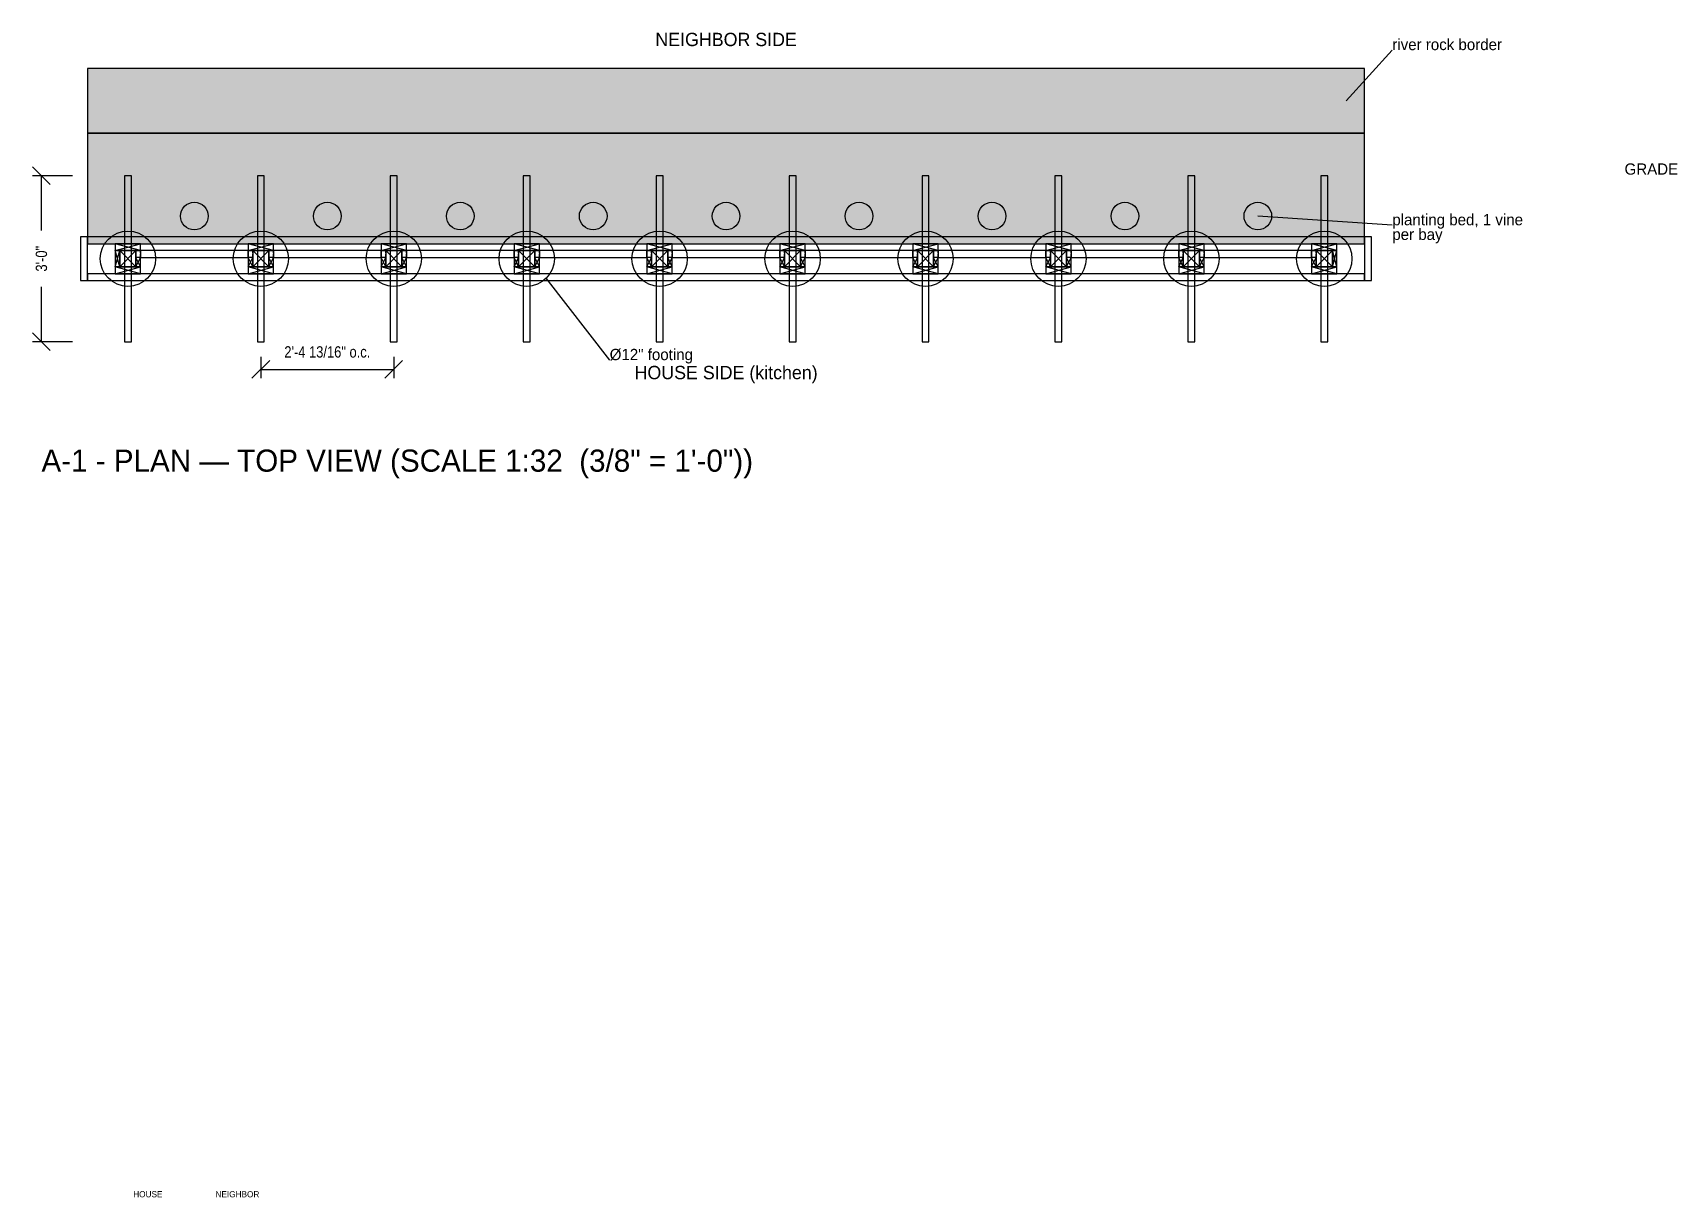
# Model space of a CAD drawing. Header units: inches. Extents: x -2 to 865, y -543 to 182.
# Drawn here: x -1.9 to 351.8, y -176.6 to 76 of the extents above; entities that cross this region are included whole.
import ezdxf
from ezdxf.enums import TextEntityAlignment as Align

# ---------------------------------------------------------------- set-up
doc = ezdxf.new("R2010")
doc.units = ezdxf.units.IN
doc.linetypes.add('DASHED', pattern=[1.524, 1.27, -0.254])
for name, color, linetype in [('BRITA', 8, 'Continuous'), ('CONTORNO', 7, 'Continuous'), ('CORTE', 8, 'Continuous'), ('COTA', 1, 'Continuous'), ('MADEIRA_CEDRO', 30, 'Continuous'), ('MADEIRA_PT', 52, 'Continuous'), ('SOLO', 34, 'Continuous'), ('TEXTO', 7, 'Continuous'), ('TITULO', 7, 'Continuous')]:
    doc.layers.add(name, color=color, linetype=linetype)
doc.styles.add('OpenSansCondensed-Light', font='OpenSansCondensed-Light.ttf')
doc.dimstyles.get("Standard").update_dxf_attribs({"dimtxt": 2.5, "dimasz": 2.5, "dimexe": 1.25, "dimexo": 0.625, "dimtad": 1, "dimcen": 2.5, "dimazin": 3, "dimtfac": 1, "dimtmove": 0, "dimatfit": 3})

# ---------------------------------------------------------------- blocks, each defined once
blk = doc.blocks.new('_OBLIQUE')
at = {"color": 0, "linetype": 'BYBLOCK'}
blk.add_line((-0.5, -0.5), (0.5, 0.5), dxfattribs=at)
blk = doc.blocks.new('*D1')
for p, q in [((6.72, 45), (-1.92, 45)), ((0, 33.11), (0, 45)), ((0, 9), (0, 20.89)), ((6.72, 9), (-1.92, 9))]:
    blk.add_line(p, q)
at = {"layer": 'Defpoints'}
for p in [(8, 45), (0, 9), (8, 9)]:
    blk.add_point(p, dxfattribs=at)
at = {"layer": 'COTA', "xscale": 3.84, "yscale": 3.84, "rotation": 90}
for p in [(0, 45), (0, 9)]:
    blk.add_blockref('_OBLIQUE', p, dxfattribs=at)
at = {"layer": 'COTA', "insert": (0, 27), "char_height": 2.444, "attachment_point": 5, "rotation": 90, "style": 'OpenSansCondensed-Light'}
blk.add_mtext('3\'-0"', dxfattribs=at)

msp = doc.modelspace()

# ---------------------------------------------------------------- hatches: boundary and pattern name
at = {"layer": 'BRITA'}
h = msp.add_hatch(dxfattribs=at)
h.set_pattern_fill('GRAVEL', scale=0.5)
h.paths.add_polyline_path([(10, 54.25), (287, 54.25), (287, 68.25), (10, 68.25)])
at = {"layer": 'SOLO'}
h = msp.add_hatch(dxfattribs=at)
h.set_pattern_fill('EARTH', scale=0.5)
h.paths.add_polyline_path([(10, 30.25), (287, 30.25), (287, 54.25), (10, 54.25)])

# ---------------------------------------------------------------- linework, layer by layer
at = {"layer": 'BRITA'}
msp.add_lwpolyline([(10, 54.25), (287, 54.25), (287, 68.25), (10, 68.25)], close=True, dxfattribs=at)
at = {"layer": 'CONTORNO', "linetype": 'DASHED'}
for points in [[(20.5, 25.25), (21.5, 25.25), (21.5, 28.75), (20.5, 28.75)], [(44.833, 25.25), (45.833, 25.25), (45.833, 28.75), (44.833, 28.75)], [(49.333, 25.25), (50.333, 25.25), (50.333, 28.75), (49.333, 28.75)], [(73.667, 25.25), (74.667, 25.25), (74.667, 28.75), (73.667, 28.75)], [(78.167, 25.25), (79.167, 25.25), (79.167, 28.75), (78.167, 28.75)], [(102.5, 25.25), (103.5, 25.25), (103.5, 28.75), (102.5, 28.75)], [(107, 25.25), (108, 25.25), (108, 28.75), (107, 28.75)], [(131.333, 25.25), (132.333, 25.25), (132.333, 28.75), (131.333, 28.75)], [(135.833, 25.25), (136.833, 25.25), (136.833, 28.75), (135.833, 28.75)], [(160.167, 25.25), (161.167, 25.25), (161.167, 28.75), (160.167, 28.75)], [(164.667, 25.25), (165.667, 25.25), (165.667, 28.75), (164.667, 28.75)], [(189, 25.25), (190, 25.25), (190, 28.75), (189, 28.75)], [(193.5, 25.25), (194.5, 25.25), (194.5, 28.75), (193.5, 28.75)], [(217.833, 25.25), (218.833, 25.25), (218.833, 28.75), (217.833, 28.75)], [(222.333, 25.25), (223.333, 25.25), (223.333, 28.75), (222.333, 28.75)], [(246.667, 25.25), (247.667, 25.25), (247.667, 28.75), (246.667, 28.75)], [(251.167, 25.25), (252.167, 25.25), (252.167, 28.75), (251.167, 28.75)], [(275.5, 25.25), (276.5, 25.25), (276.5, 28.75), (275.5, 28.75)]]:
    msp.add_lwpolyline(points, close=True, dxfattribs=at)
at = {"layer": 'CONTORNO'}
for centre, radius in [((33.167, 36.25), 3), ((62, 36.25), 3), ((90.833, 36.25), 3), ((119.667, 36.25), 3), ((148.5, 36.25), 3), ((177.333, 36.25), 3), ((206.167, 36.25), 3), ((235, 36.25), 3), ((263.833, 36.25), 3), ((18.75, 27), 6), ((47.583, 27), 6), ((76.417, 27), 6), ((105.25, 27), 6), ((134.083, 27), 6), ((162.917, 27), 6), ((191.75, 27), 6), ((220.583, 27), 6), ((249.417, 27), 6), ((278.25, 27), 6)]:
    msp.add_circle(centre, radius, dxfattribs=at)
at = {"layer": 'CORTE'}
for points in [[(16, 28.75), (21.5, 30.25)], [(21.5, 28.75), (16, 30.25)], [(16, 25.25), (17, 28.75)], [(17, 25.25), (16, 28.75)], [(17, 25.25), (20.5, 28.75)], [(20.5, 25.25), (17, 28.75)], [(44.833, 28.75), (50.333, 30.25)], [(50.333, 28.75), (44.833, 30.25)], [(45.833, 25.25), (49.333, 28.75)], [(49.333, 25.25), (45.833, 28.75)], [(73.667, 28.75), (79.167, 30.25)], [(79.167, 28.75), (73.667, 30.25)], [(74.667, 25.25), (78.167, 28.75)], [(78.167, 25.25), (74.667, 28.75)], [(102.5, 28.75), (108, 30.25)], [(108, 28.75), (102.5, 30.25)], [(103.5, 25.25), (107, 28.75)], [(107, 25.25), (103.5, 28.75)], [(131.333, 28.75), (136.833, 30.25)], [(136.833, 28.75), (131.333, 30.25)], [(132.333, 25.25), (135.833, 28.75)], [(135.833, 25.25), (132.333, 28.75)], [(160.167, 28.75), (165.667, 30.25)], [(165.667, 28.75), (160.167, 30.25)], [(161.167, 25.25), (164.667, 28.75)], [(164.667, 25.25), (161.167, 28.75)], [(189, 28.75), (194.5, 30.25)], [(194.5, 28.75), (189, 30.25)], [(190, 25.25), (193.5, 28.75)], [(193.5, 25.25), (190, 28.75)], [(217.833, 28.75), (223.333, 30.25)], [(223.333, 28.75), (217.833, 30.25)], [(218.833, 25.25), (222.333, 28.75)], [(222.333, 25.25), (218.833, 28.75)], [(246.667, 28.75), (252.167, 30.25)], [(252.167, 28.75), (246.667, 30.25)], [(247.667, 25.25), (251.167, 28.75)], [(251.167, 25.25), (247.667, 28.75)], [(275.5, 28.75), (281, 30.25)], [(281, 28.75), (275.5, 30.25)], [(276.5, 25.25), (280, 28.75)], [(280, 25.25), (276.5, 28.75)], [(280, 25.25), (281, 28.75)], [(281, 25.25), (280, 28.75)], [(16, 23.75), (21.5, 25.25)], [(21.5, 23.75), (16, 25.25)], [(20.5, 25.25), (21.5, 27.25)], [(21.5, 25.25), (20.5, 27.25)], [(44.833, 25.25), (45.833, 27.25)], [(45.833, 25.25), (44.833, 27.25)], [(44.833, 23.75), (50.333, 25.25)], [(50.333, 23.75), (44.833, 25.25)], [(49.333, 25.25), (50.333, 27.25)], [(50.333, 25.25), (49.333, 27.25)], [(73.667, 25.25), (74.667, 27.25)], [(74.667, 25.25), (73.667, 27.25)], [(73.667, 23.75), (79.167, 25.25)], [(79.167, 23.75), (73.667, 25.25)], [(78.167, 25.25), (79.167, 27.25)], [(79.167, 25.25), (78.167, 27.25)], [(102.5, 25.25), (103.5, 27.25)], [(103.5, 25.25), (102.5, 27.25)], [(102.5, 23.75), (108, 25.25)], [(108, 23.75), (102.5, 25.25)], [(107, 25.25), (108, 27.25)], [(108, 25.25), (107, 27.25)], [(131.333, 25.25), (132.333, 27.25)], [(132.333, 25.25), (131.333, 27.25)], [(131.333, 23.75), (136.833, 25.25)], [(136.833, 23.75), (131.333, 25.25)], [(135.833, 25.25), (136.833, 27.25)], [(136.833, 25.25), (135.833, 27.25)], [(160.167, 25.25), (161.167, 27.25)], [(161.167, 25.25), (160.167, 27.25)], [(160.167, 23.75), (165.667, 25.25)], [(165.667, 23.75), (160.167, 25.25)], [(164.667, 25.25), (165.667, 27.25)], [(165.667, 25.25), (164.667, 27.25)], [(189, 25.25), (190, 27.25)], [(190, 25.25), (189, 27.25)], [(189, 23.75), (194.5, 25.25)], [(194.5, 23.75), (189, 25.25)], [(193.5, 25.25), (194.5, 27.25)], [(194.5, 25.25), (193.5, 27.25)], [(217.833, 25.25), (218.833, 27.25)], [(218.833, 25.25), (217.833, 27.25)], [(217.833, 23.75), (223.333, 25.25)], [(223.333, 23.75), (217.833, 25.25)], [(222.333, 25.25), (223.333, 27.25)], [(223.333, 25.25), (222.333, 27.25)], [(246.667, 25.25), (247.667, 27.25)], [(247.667, 25.25), (246.667, 27.25)], [(246.667, 23.75), (252.167, 25.25)], [(252.167, 23.75), (246.667, 25.25)], [(251.167, 25.25), (252.167, 27.25)], [(252.167, 25.25), (251.167, 27.25)], [(275.5, 25.25), (276.5, 27.25)], [(276.5, 25.25), (275.5, 27.25)], [(275.5, 23.75), (281, 25.25)], [(281, 23.75), (275.5, 25.25)]]:
    msp.add_lwpolyline(points, dxfattribs=at)
at = {"layer": 'COTA'}
for p, q in [((293, 72.25), (283, 61.25)), ((293, 34.25), (263.833, 36.25)), ((123.25, 5), (109.45, 22.8))]:
    msp.add_line(p, q, dxfattribs=at)
at = {"layer": 'MADEIRA_CEDRO'}
for points in [[(18, 9), (19.5, 9), (19.5, 45), (18, 45)], [(46.833, 9), (48.333, 9), (48.333, 45), (46.833, 45)], [(75.667, 9), (77.167, 9), (77.167, 45), (75.667, 45)], [(104.5, 9), (106, 9), (106, 45), (104.5, 45)], [(133.333, 9), (134.833, 9), (134.833, 45), (133.333, 45)], [(162.167, 9), (163.667, 9), (163.667, 45), (162.167, 45)], [(191, 9), (192.5, 9), (192.5, 45), (191, 45)], [(219.833, 9), (221.333, 9), (221.333, 45), (219.833, 45)], [(248.667, 9), (250.167, 9), (250.167, 45), (248.667, 45)], [(277.5, 9), (279, 9), (279, 45), (277.5, 45)], [(8.5, 22.25), (10, 22.25), (10, 31.75), (8.5, 31.75)], [(10, 30.25), (287, 30.25), (287, 31.75), (10, 31.75)], [(16, 28.75), (21.5, 28.75), (21.5, 30.25), (16, 30.25)], [(16, 25.25), (17, 25.25), (17, 28.75), (16, 28.75)], [(21.5, 27.25), (44.833, 27.25), (44.833, 28.75), (21.5, 28.75)], [(44.833, 28.75), (50.333, 28.75), (50.333, 30.25), (44.833, 30.25)], [(50.333, 27.25), (73.667, 27.25), (73.667, 28.75), (50.333, 28.75)], [(73.667, 28.75), (79.167, 28.75), (79.167, 30.25), (73.667, 30.25)], [(79.167, 27.25), (102.5, 27.25), (102.5, 28.75), (79.167, 28.75)], [(102.5, 28.75), (108, 28.75), (108, 30.25), (102.5, 30.25)], [(108, 27.25), (131.333, 27.25), (131.333, 28.75), (108, 28.75)], [(131.333, 28.75), (136.833, 28.75), (136.833, 30.25), (131.333, 30.25)], [(136.833, 27.25), (160.167, 27.25), (160.167, 28.75), (136.833, 28.75)], [(160.167, 28.75), (165.667, 28.75), (165.667, 30.25), (160.167, 30.25)], [(165.667, 27.25), (189, 27.25), (189, 28.75), (165.667, 28.75)], [(189, 28.75), (194.5, 28.75), (194.5, 30.25), (189, 30.25)], [(194.5, 27.25), (217.833, 27.25), (217.833, 28.75), (194.5, 28.75)], [(217.833, 28.75), (223.333, 28.75), (223.333, 30.25), (217.833, 30.25)], [(223.333, 27.25), (246.667, 27.25), (246.667, 28.75), (223.333, 28.75)], [(246.667, 28.75), (252.167, 28.75), (252.167, 30.25), (246.667, 30.25)], [(252.167, 27.25), (275.5, 27.25), (275.5, 28.75), (252.167, 28.75)], [(275.5, 28.75), (281, 28.75), (281, 30.25), (275.5, 30.25)], [(280, 25.25), (281, 25.25), (281, 28.75), (280, 28.75)], [(287, 22.25), (288.5, 22.25), (288.5, 31.75), (287, 31.75)], [(16, 23.75), (21.5, 23.75), (21.5, 25.25), (16, 25.25)], [(20.5, 25.25), (21.5, 25.25), (21.5, 27.25), (20.5, 27.25)], [(44.833, 25.25), (45.833, 25.25), (45.833, 27.25), (44.833, 27.25)], [(44.833, 23.75), (50.333, 23.75), (50.333, 25.25), (44.833, 25.25)], [(49.333, 25.25), (50.333, 25.25), (50.333, 27.25), (49.333, 27.25)], [(73.667, 25.25), (74.667, 25.25), (74.667, 27.25), (73.667, 27.25)], [(73.667, 23.75), (79.167, 23.75), (79.167, 25.25), (73.667, 25.25)], [(78.167, 25.25), (79.167, 25.25), (79.167, 27.25), (78.167, 27.25)], [(102.5, 25.25), (103.5, 25.25), (103.5, 27.25), (102.5, 27.25)], [(102.5, 23.75), (108, 23.75), (108, 25.25), (102.5, 25.25)], [(107, 25.25), (108, 25.25), (108, 27.25), (107, 27.25)], [(131.333, 25.25), (132.333, 25.25), (132.333, 27.25), (131.333, 27.25)], [(131.333, 23.75), (136.833, 23.75), (136.833, 25.25), (131.333, 25.25)], [(135.833, 25.25), (136.833, 25.25), (136.833, 27.25), (135.833, 27.25)], [(160.167, 25.25), (161.167, 25.25), (161.167, 27.25), (160.167, 27.25)], [(160.167, 23.75), (165.667, 23.75), (165.667, 25.25), (160.167, 25.25)], [(164.667, 25.25), (165.667, 25.25), (165.667, 27.25), (164.667, 27.25)], [(189, 25.25), (190, 25.25), (190, 27.25), (189, 27.25)], [(189, 23.75), (194.5, 23.75), (194.5, 25.25), (189, 25.25)], [(193.5, 25.25), (194.5, 25.25), (194.5, 27.25), (193.5, 27.25)], [(217.833, 25.25), (218.833, 25.25), (218.833, 27.25), (217.833, 27.25)], [(217.833, 23.75), (223.333, 23.75), (223.333, 25.25), (217.833, 25.25)], [(222.333, 25.25), (223.333, 25.25), (223.333, 27.25), (222.333, 27.25)], [(246.667, 25.25), (247.667, 25.25), (247.667, 27.25), (246.667, 27.25)], [(246.667, 23.75), (252.167, 23.75), (252.167, 25.25), (246.667, 25.25)], [(251.167, 25.25), (252.167, 25.25), (252.167, 27.25), (251.167, 27.25)], [(275.5, 25.25), (276.5, 25.25), (276.5, 27.25), (275.5, 27.25)], [(275.5, 23.75), (281, 23.75), (281, 25.25), (275.5, 25.25)], [(10, 22.25), (287, 22.25), (287, 23.75), (10, 23.75)]]:
    msp.add_lwpolyline(points, close=True, dxfattribs=at)
at = {"layer": 'MADEIRA_PT'}
for points in [[(17, 25.25), (20.5, 25.25), (20.5, 28.75), (17, 28.75)], [(45.833, 25.25), (49.333, 25.25), (49.333, 28.75), (45.833, 28.75)], [(74.667, 25.25), (78.167, 25.25), (78.167, 28.75), (74.667, 28.75)], [(103.5, 25.25), (107, 25.25), (107, 28.75), (103.5, 28.75)], [(132.333, 25.25), (135.833, 25.25), (135.833, 28.75), (132.333, 28.75)], [(161.167, 25.25), (164.667, 25.25), (164.667, 28.75), (161.167, 28.75)], [(190, 25.25), (193.5, 25.25), (193.5, 28.75), (190, 28.75)], [(218.833, 25.25), (222.333, 25.25), (222.333, 28.75), (218.833, 28.75)], [(247.667, 25.25), (251.167, 25.25), (251.167, 28.75), (247.667, 28.75)], [(276.5, 25.25), (280, 25.25), (280, 28.75), (276.5, 28.75)]]:
    msp.add_lwpolyline(points, close=True, dxfattribs=at)
at = {"layer": 'SOLO'}
msp.add_lwpolyline([(10, 30.25), (287, 30.25), (287, 54.25), (10, 54.25)], close=True, dxfattribs=at)

# ---------------------------------------------------------------- texts
at = {"layer": 'TEXTO'}
for s, p in [('NEIGHBOR SIDE', (148.5, 72.25)), ('HOUSE SIDE (kitchen)', (148.5, 0))]:
    msp.add_text(s, height=2.88889, dxfattribs=at).set_placement(p, align=Align.BOTTOM_CENTER)
for s, height, p in [('river rock border', 2.44444, (293, 72.25)), ('planting bed, 1 vine', 2.44444, (293, 34.25)), ('per bay', 2.4444, (293, 31.072)), ('Ø12" footing', 2.44444, (123.25, 5))]:
    msp.add_text(s, height=height, dxfattribs=at).set_placement(p)
for s, height, p in [('GRADE', 2.4444, (355, 44.5)), ('HOUSE', 1.3333, (26.25, -177))]:
    msp.add_text(s, height=height, dxfattribs=at).set_placement(p, align=Align.BOTTOM_RIGHT)
msp.add_text('NEIGHBOR', height=1.3333, dxfattribs=at).set_placement((37.75, -177), align=Align.BOTTOM_LEFT)
at = {"layer": 'TITULO'}
msp.add_text('A-1 - PLAN — TOP VIEW (SCALE 1:32  (3/8" = 1\'-0"))', height=4.8, dxfattribs=at).set_placement((0, -19.2))

# ---------------------------------------------------------------- dimensions: what is measured, and where the dimension line sits
at = {"layer": 'COTA'}
dim = msp.add_linear_dim(base=(0, 9), p1=(8, 9), p2=(8, 45), angle=90, text='3\'-0"', dimstyle='Standard', override={"dimtxt": 2.444444, "dimasz": 2.56, "dimexe": 1.92, "dimexo": 1.28, "dimtsz": 1.92}, dxfattribs=at)
dim.commit()
dim.dimension.update_dxf_attribs({"geometry": '*D1', "text_midpoint": (0, 27)})
msp.add_linear_dim(base=(47.583, 3), p1=(47.583, 7), p2=(76.417, 7), text='2\'-4 13/16" o.c.', dimstyle='Standard', override={"dimtxt": 2.444444, "dimasz": 2.56, "dimexe": 1.92, "dimexo": 1.28, "dimtsz": 1.92}, dxfattribs=at).render()

doc.saveas('drawing.dxf')
